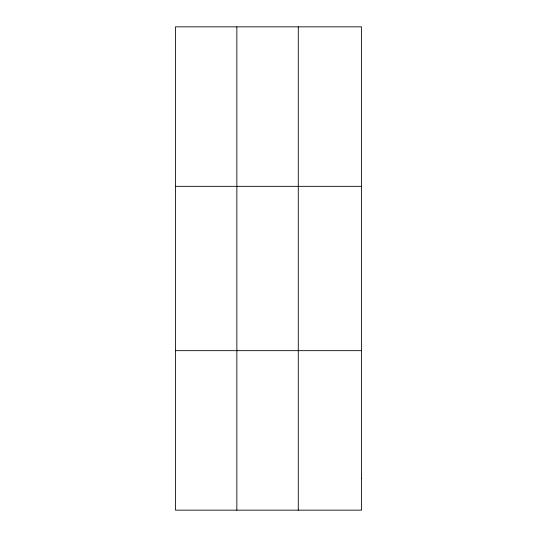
<?xml version="1.0" encoding="UTF-8"?>
<svg xmlns="http://www.w3.org/2000/svg" width="537" height="537" viewBox="0 0 537 537"><rect width="100%" height="100%" fill="white"/><g stroke="black" fill="none" stroke-linecap="round" stroke-linejoin="round"><path stroke-width="0.81" d="M236.851 26.85L236.851 510.15M298.29 26.85L298.29 510.15M175.411 186.339L361.589 186.339M175.411 350.661L361.589 350.661M361.589 478.252L361.589 510.15L175.411 510.15L175.411 26.85L361.589 26.85L361.589 478.252"/></g></svg>
